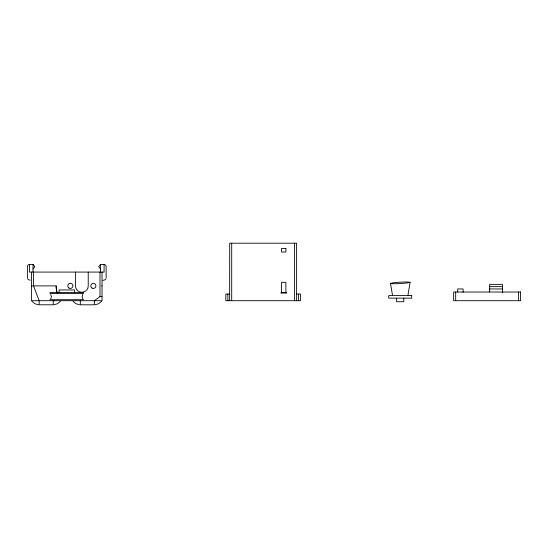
<?xml version="1.0" encoding="UTF-8"?>
<svg xmlns="http://www.w3.org/2000/svg" width="548" height="548" viewBox="0 0 548 548"><rect width="100%" height="100%" fill="white"/><g stroke="black" fill="none" stroke-linecap="round" stroke-linejoin="round"><path stroke-width="0.82" d="M407.883 295.598L410.089 282.316A9.816 0.664 -3.3 0 0 395.492 282.562A9.816 0.664 -3.3 0 0 395.3 283.727A9.816 0.664 -3.3 0 0 410.089 282.316M105.969 278.747L105.1 279.733L102.832 280.432M50.717 298.845L51.423 296.619L50.717 294.399M82.81 294.399L82.097 296.619L82.81 298.845M33.024 269.013L34.812 266.718L33.024 264.417L29.181 264.431L27.825 265.218L27.4 266.458L27.4 277.959M106.127 277.959L106.127 266.458L105.702 265.218L104.346 264.431L100.503 264.417L98.709 266.718L100.503 269.013M60.438 301.318L57.561 303.715L53.971 304.77M101.592 301.318L98.709 303.715L95.119 304.77M102.038 296.619L99.989 296.619L94.366 300.708L94.366 304.798L80.309 304.798L80.309 300.708M54.218 300.612L53.218 300.708L53.218 304.798L39.155 304.798L39.155 300.708L33.538 285.885L33.538 272.082M31.489 285.885L56.17 285.885A25.674 25.674 0 0 0 57.184 293.036A36.805 30.298 0 0 1 56.191 285.885M101.613 285.885L102.038 285.885M489.672 286.652L502.454 286.652M489.672 288.954L502.454 288.954M49.895 292.529L83.632 292.529M281.028 292.529L286.399 292.529M281.028 293.043L286.399 293.043M49.895 293.55L83.632 293.55M229.653 294.064L225.824 294.064L225.824 300.708L300.455 300.708L300.455 294.064L296.619 294.064M49.895 299.688L83.632 299.688M79.556 304.77L75.967 303.715L73.083 301.318M38.401 304.77L34.812 303.715L31.935 301.318M30.229 280.165L28.421 279.733L27.558 278.747M390.498 283.426L392.546 295.598M518.552 292.022L518.552 300.708M502.454 292.748L502.454 284.35L489.672 284.35L489.672 292.022M463.087 292.296L463.087 288.954L457.724 288.954L457.724 292.022M455.676 292.022L455.676 300.708M403.794 298.153L403.794 301.736L396.636 301.736L396.636 298.153M298.413 294.064L298.413 300.708M296.619 300.708L296.619 243.202L229.687 243.202L229.653 300.708M294.577 243.202L294.577 300.708M285.885 293.043L285.885 282.309L281.542 282.309L281.542 293.043M231.701 243.202L231.701 300.708M227.865 294.064L227.865 300.708M104.079 264.417L104.079 272.082L29.448 272.082L29.448 264.417M102.038 272.082L102.038 300.708L31.489 300.708L31.489 272.082M100.503 264.417L100.503 272.082M99.989 272.082L99.989 296.619M88.235 272.082L88.235 285.885A6.391 6.391 0 0 1 81.844 292.276A6.391 6.391 0 0 1 75.453 285.885L75.453 272.082M74.432 292.529L74.432 289.974L59.095 289.974L59.095 292.529M33.024 264.417L33.024 272.082M285.885 248.443L281.542 248.443L281.542 252.018L285.885 252.018L285.885 248.443M520.6 292.022L453.662 292.022L453.634 300.708L520.566 300.708L520.6 292.022M411.719 295.598L388.71 295.598L388.71 298.153L411.719 298.153L411.719 295.598M69.062 288.097A2.555 2.555 0 0 0 72.898 285.885A2.555 2.555 0 0 0 69.062 283.672A2.555 2.555 0 0 0 69.062 288.097M92.064 288.097A2.555 2.555 0 0 0 95.9 285.885A2.555 2.555 0 0 0 92.064 283.672A2.555 2.555 0 0 0 92.064 288.097"/></g></svg>
